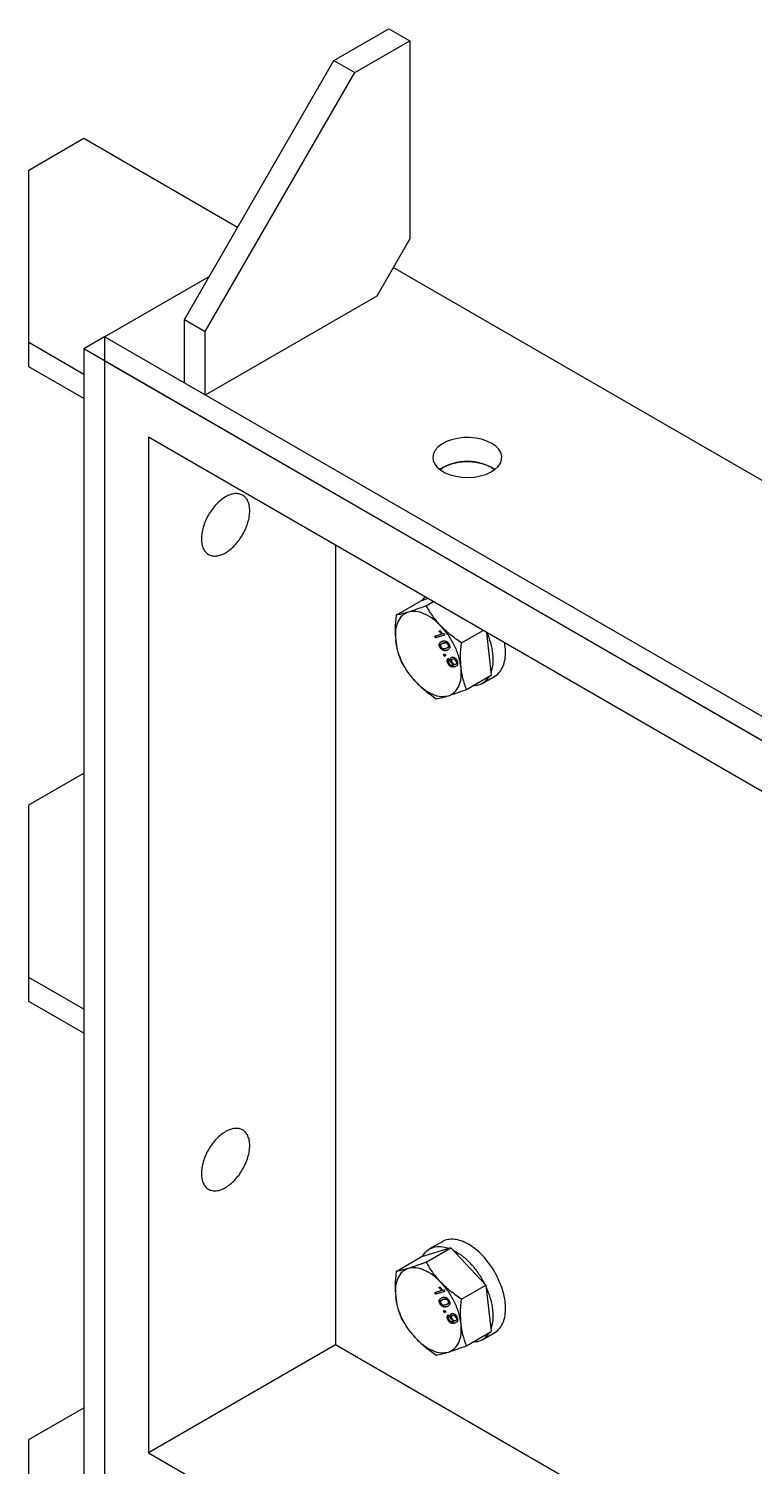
# Model space of a CAD drawing. Header units: millimetres. Extents: x 1293 to 41893, y 1011 to 26911.
# Drawn here: x 5296.4 to 5452, y 23007.8 to 23316 of the extents above; entities that cross this region are included whole.
import ezdxf

# ---------------------------------------------------------------- set-up
doc = ezdxf.new("R2010")
doc.units = ezdxf.units.MM
doc.header["$LTSCALE"] = 50
doc.layers.add('MAQUINAS', color=11, linetype='Continuous')

msp = doc.modelspace()

# ---------------------------------------------------------------- linework, layer by layer
at = {"color": 7, "linetype": 'Continuous', "lineweight": 25}
for p, q in [((5361.805122, 23309.1875311), (5373.590235, 23315.9909321)), ((5373.590235, 23315.9909321), (5378.0803631, 23313.3988363)), ((5366.29525, 23306.5954354), (5378.0803631, 23313.3988363)), ((5378.0803631, 23313.3988363), (5378.0803631, 23270.9387141)), ((5329.7496146, 23253.6657638), (5361.805122, 23309.1875311)), ((5361.805122, 23309.1875311), (5366.29525, 23306.5954354)), ((5334.2397426, 23251.073668), (5366.29525, 23306.5954354)), ((5296.3765315, 23285.7044825), (5308.1616445, 23292.5078835)), ((5308.1616445, 23292.5078835), (5341.1726475, 23273.4510371)), ((5296.3765315, 23243.5089473), (5296.3765315, 23285.7044825)), ((5378.0803631, 23270.9387141), (5371.0092952, 23258.6912654)), ((5487.1964643, 23199.7819215), (5374.5445418, 23264.8144921)), ((5312.6517726, 23249.9271243), (5335.0595649, 23262.8628675)), ((5371.0092952, 23258.6912654), (5334.2397426, 23237.4646545)), ((5329.7496146, 23253.6657638), (5334.2397426, 23251.073668)), ((5329.7496146, 23240.0567503), (5329.7496146, 23253.6657638)), ((5334.2397426, 23237.4646545), (5334.2397426, 23251.073668)), ((5308.1616445, 23241.8905805), (5296.3765315, 23248.6939815)), ((5312.6517726, 23249.9262817), (5308.1616445, 23247.3341859)), ((5640.6526811, 23060.5762303), (5312.6517726, 23249.9271243)), ((5312.6517726, 23249.9271243), (5312.6517726, 22773.9941662)), ((5640.6526811, 23055.3911961), (5308.1616445, 23247.3341859)), ((5308.1616445, 23247.3341859), (5308.1616445, 22776.5862619)), ((5308.1616445, 23236.7055464), (5296.3765315, 23243.5089473)), ((5296.3765315, 23149.6143472), (5308.1616445, 23156.4177481)), ((5296.3765315, 23107.418812), (5296.3765315, 23149.6143472)), ((5308.1616445, 23105.8004452), (5296.3765315, 23112.6038461)), ((5308.1616445, 23100.6154111), (5296.3765315, 23107.418812)), ((5296.3765315, 23013.5242119), (5308.1616445, 23020.3276128)), ((5296.3765315, 22971.3286767), (5296.3765315, 23013.5242119))]:
    msp.add_line(p, q, dxfattribs=at)
at = {"color": 7, "linetype": 'Continuous', "lineweight": 25, "flags": 128}
msp.add_lwpolyline([(5395.6720013, 23227.0983125), (5394.6524495, 23227.5896898), (5393.4972978, 23227.9680764), (5392.2436737, 23228.2213106), (5390.9318697, 23228.3412533), (5389.6040484, 23228.3240494), (5388.3028868, 23228.1702518), (5387.0702056, 23227.8848039), (5385.9456239, 23227.47688), (5384.9652869, 23226.9595912), (5384.1607034, 23226.3495636), (5383.5577333, 23225.6664039), (5383.1757566, 23224.9320695), (5383.0270503, 23224.1701626), (5383.1163941, 23223.4051713), (5383.4409162, 23222.6616832), (5383.9901863, 23221.9635946), (5384.7465504, 23221.3333426), (5385.6856983, 23220.791184), (5386.7774451, 23220.3545443), (5387.9867011, 23220.0374574), (5389.2745999, 23219.8501148), (5390.5997472, 23219.7985377), (5391.9195518, 23219.884384), (5393.191594, 23220.1048945), (5394.3749895, 23220.4529817), (5395.4317028, 23220.9174579), (5396.3277704, 23221.4833944), (5397.0343919, 23222.1326016), (5397.5288558, 23222.8442133), (5397.7952698, 23223.5953579), (5397.8250711, 23224.3618928), (5397.6173017, 23225.1191811), (5397.1786397, 23225.8428829), (5396.5231839, 23226.5097378), (5395.6720013, 23227.0983125)], dxfattribs=at)
at = {"color": 7, "linetype": 'Continuous', "lineweight": 25}
msp.add_arc((5390.4335185, 23212.4457543), 10.7871969, 56.893120372, 123.106879628, dxfattribs=at)
at = {"layer": 'MAQUINAS', "linetype": 'Continuous', "lineweight": 25}
for p, q in [((5666.216965, 23040.646856), (5312.6635577, 23244.7488936)), ((5312.6635577, 22729.239461), (5312.6635577, 23244.7488936)), ((5647.3607675, 23040.6450963), (5322.0916481, 23228.418962)), ((5322.0916481, 23228.418962), (5322.0916481, 23010.6747455)), ((5362.1610324, 23205.2873988), (5362.1610324, 23033.8063087)), ((5375.1659362, 23190.263556), (5380.4269304, 23193.3006633)), ((5382.0492437, 23193.8061789), (5380.4269304, 23193.3006633)), ((5380.7659755, 23193.4063103), (5381.3811553, 23194.1918581)), ((5381.6360316, 23192.2796487), (5383.1647947, 23193.1621849)), ((5383.4640178, 23185.7700195), (5384.9592339, 23186.2359315)), ((5383.4640178, 23185.7700195), (5383.5818689, 23185.8380535)), ((5383.7712293, 23185.4446669), (5383.5818689, 23185.8380535)), ((5385.5721749, 23185.9745332), (5383.6533782, 23185.3766329)), ((5385.5379661, 23185.9951851), (5383.7712293, 23185.4446669)), ((5384.3354857, 23186.8558755), (5384.5622665, 23186.9265408)), ((5384.3354857, 23186.8558755), (5384.4533368, 23186.9239095)), ((5384.9592339, 23186.2359315), (5384.3354857, 23186.8558755)), ((5385.0770851, 23186.3039655), (5384.4533368, 23186.9239095)), ((5384.5622665, 23186.9265408), (5384.6801177, 23186.9945748)), ((5384.9592339, 23186.2359315), (5385.0770851, 23186.3039655)), ((5385.5681252, 23186.2958099), (5385.4502741, 23186.2277759)), ((5385.4502741, 23186.2277759), (5385.5721749, 23185.9745332)), ((5385.5721749, 23185.9745332), (5385.690026, 23186.0425672)), ((5389.1842451, 23184.3273116), (5393.8265737, 23187.0072709)), ((5394.5354927, 23186.5299239), (5395.5233575, 23177.3959891)), ((5383.6533782, 23185.3766329), (5383.4640178, 23185.7700195)), ((5383.6533782, 23185.3766329), (5383.7712293, 23185.4446669)), ((5384.430563, 23184.1449976), (5384.5484142, 23184.2130317)), ((5384.6934315, 23183.4700681), (5384.5755803, 23183.4020341)), ((5384.9148311, 23183.5390566), (5384.7969799, 23183.4710226)), ((5385.0952056, 23184.2474541), (5384.9773545, 23184.17942)), ((5385.0731089, 23184.6880441), (5385.19096, 23184.7560781)), ((5385.1070954, 23184.2258759), (5385.3810892, 23184.362931)), ((5385.3810892, 23184.362931), (5385.263238, 23184.294897)), ((5385.9675888, 23184.3100908), (5386.0854399, 23184.3781248)), ((5386.1178536, 23183.2311193), (5386.2357047, 23183.2991533)), ((5386.4133574, 23184.010948), (5386.2955062, 23183.942914)), ((5386.518977, 23184.0075998), (5386.6368281, 23184.0756338)), ((5385.357622, 23181.8361528), (5385.6036215, 23181.9128067)), ((5385.357622, 23181.8361528), (5385.4754731, 23181.9041868)), ((5385.5469824, 23181.4427661), (5385.357622, 23181.8361528)), ((5385.7929819, 23181.51942), (5385.5469824, 23181.4427661)), ((5385.5469824, 23181.4427661), (5385.6648335, 23181.5108001)), ((5385.6036215, 23181.9128067), (5385.7214727, 23181.9808407)), ((5385.6036215, 23181.9128067), (5385.7929819, 23181.51942)), ((5385.7798757, 23181.5466475), (5385.6648335, 23181.5108001)), ((5385.9108331, 23181.587454), (5385.7929819, 23181.51942)), ((5386.2333716, 23179.9580567), (5386.3512227, 23180.0260907)), ((5386.3173582, 23180.9589899), (5386.4352094, 23181.0270239)), ((5386.3173582, 23180.9589899), (5386.5313186, 23180.5732686)), ((5386.4645351, 23180.0067612), (5386.5823862, 23180.0747952)), ((5386.5313186, 23180.5732686), (5386.6491697, 23180.6413026)), ((5386.9144776, 23180.1886689), (5387.0323288, 23180.256703)), ((5387.1129114, 23181.2521248), (5387.2307625, 23181.3201588)), ((5387.1500683, 23180.7566431), (5387.1453512, 23180.7539199)), ((5387.193573, 23180.1377974), (5387.3114241, 23180.2058315)), ((5387.4070542, 23180.9226999), (5387.2892031, 23180.8546658)), ((5387.9935855, 23179.7482889), (5387.8757343, 23179.6802549)), ((5388.1279568, 23180.4489546), (5388.0101056, 23180.3809206)), ((5388.03, 23179.7771058), (5388.1478512, 23179.8451398)), ((5388.2025094, 23180.5101464), (5388.3203606, 23180.5781805)), ((5387.4572695, 23179.5477399), (5387.5751207, 23179.6157739)), ((5387.4572695, 23179.5477399), (5387.5032756, 23179.5641961)), ((5387.5032756, 23179.5641961), (5387.6211267, 23179.6322301)), ((5387.5751207, 23179.6157739), (5387.6211267, 23179.6322301)), ((5390.2623633, 23174.3588818), (5395.5233575, 23177.3959891)), ((5393.6030199, 23175.5995028), (5396.3088818, 23177.1615637)), ((5386.8970258, 23054.5995561), (5380.4269304, 23052.5834634)), ((5381.6360316, 23051.5624488), (5386.8970258, 23054.5995561)), ((5385.05313, 23055.9420105), (5382.347268, 23054.3799496)), ((5386.8970258, 23054.5995561), (5394.4452393, 23046.647219)), ((5375.1659362, 23049.5463561), (5380.4269304, 23052.5834634)), ((5383.4640178, 23045.0528196), (5384.9592339, 23045.5187315)), ((5383.4640178, 23045.0528196), (5383.5818689, 23045.1208536)), ((5383.6533782, 23044.6594329), (5383.4640178, 23045.0528196)), ((5383.7712293, 23044.727467), (5383.5818689, 23045.1208536)), ((5385.5721749, 23045.2573333), (5383.6533782, 23044.6594329)), ((5383.6533782, 23044.6594329), (5383.7712293, 23044.727467)), ((5385.5379661, 23045.2779852), (5383.7712293, 23044.727467)), ((5384.3354857, 23046.1386756), (5384.5622665, 23046.2093409)), ((5384.3354857, 23046.1386756), (5384.4533368, 23046.2067096)), ((5384.9592339, 23045.5187315), (5384.3354857, 23046.1386756)), ((5385.0770851, 23045.5867655), (5384.4533368, 23046.2067096)), ((5384.5622665, 23046.2093409), (5384.6801177, 23046.2773749)), ((5384.9592339, 23045.5187315), (5385.0770851, 23045.5867655)), ((5385.5681252, 23045.57861), (5385.4502741, 23045.510576)), ((5385.4502741, 23045.510576), (5385.5721749, 23045.2573333)), ((5385.5721749, 23045.2573333), (5385.690026, 23045.3253673)), ((5389.1842451, 23043.6101117), (5394.4452393, 23046.647219)), ((5394.4452393, 23046.647219), (5395.5233575, 23036.6787892)), ((5384.430563, 23043.4277977), (5384.5484142, 23043.4958317)), ((5384.6934315, 23042.7528682), (5384.5755803, 23042.6848342)), ((5384.9148311, 23042.8218567), (5384.7969799, 23042.7538227)), ((5385.0952056, 23043.5302541), (5384.9773545, 23043.4622201)), ((5385.0731089, 23043.9708442), (5385.19096, 23044.0388782)), ((5385.1070954, 23043.508676), (5385.3810892, 23043.6457311)), ((5385.3810892, 23043.6457311), (5385.263238, 23043.5776971)), ((5385.357622, 23041.1189529), (5385.6036215, 23041.1956068)), ((5385.357622, 23041.1189529), (5385.4754731, 23041.1869869)), ((5385.5469824, 23040.7255662), (5385.357622, 23041.1189529)), ((5385.6036215, 23041.1956068), (5385.7214727, 23041.2636408)), ((5385.6036215, 23041.1956068), (5385.7929819, 23040.8022201)), ((5385.9675888, 23043.5928908), (5386.0854399, 23043.6609248)), ((5386.1178536, 23042.5139194), (5386.2357047, 23042.5819534)), ((5386.4133574, 23043.2937481), (5386.2955062, 23043.2257141)), ((5386.518977, 23043.2903999), (5386.6368281, 23043.3584339)), ((5385.7929819, 23040.8022201), (5385.5469824, 23040.7255662)), ((5385.5469824, 23040.7255662), (5385.6648335, 23040.7936002)), ((5385.7798757, 23040.8294476), (5385.6648335, 23040.7936002)), ((5385.9108331, 23040.8702541), (5385.7929819, 23040.8022201)), ((5386.2333716, 23039.2408568), (5386.3512227, 23039.3088908)), ((5386.3173582, 23040.2417899), (5386.4352094, 23040.3098239)), ((5386.3173582, 23040.2417899), (5386.5313186, 23039.8560687)), ((5386.4645351, 23039.2895613), (5386.5823862, 23039.3575953)), ((5386.5313186, 23039.8560687), (5386.6491697, 23039.9241027)), ((5386.9144776, 23039.471469), (5387.0323288, 23039.539503)), ((5387.1129114, 23040.5349248), (5387.2307625, 23040.6029588)), ((5387.1500683, 23040.0394431), (5387.1453512, 23040.03672)), ((5387.193573, 23039.4205975), (5387.3114241, 23039.4886315)), ((5387.4070542, 23040.2054999), (5387.2892031, 23040.1374659)), ((5387.4572695, 23038.83054), (5387.5751207, 23038.898574)), ((5387.4572695, 23038.83054), (5387.5032756, 23038.8469962)), ((5387.5032756, 23038.8469962), (5387.6211267, 23038.9150302)), ((5387.5751207, 23038.898574), (5387.6211267, 23038.9150302)), ((5387.9935855, 23039.031089), (5387.8757343, 23038.963055)), ((5388.1279568, 23039.7317547), (5388.0101056, 23039.6637207)), ((5388.03, 23039.0599059), (5388.1478512, 23039.1279399)), ((5388.2025094, 23039.7929465), (5388.3203606, 23039.8609805)), ((5390.2623633, 23033.6416819), (5395.5233575, 23036.6787892)), ((5393.6030199, 23034.8823029), (5396.3088818, 23036.4443638)), ((5362.1610324, 23033.8063087), (5322.0916481, 23010.6747455)), ((5647.3607675, 22869.1640061), (5362.1610324, 23033.8063087)), ((5322.0916481, 23010.6747455), (5602.577338, 22848.7538033))]:
    msp.add_line(p, q, dxfattribs=at)
for points, knots in [([(5396.1975924, 23221.4907365), (5396.0157466, 23221.6274197), (5395.5413269, 23221.9840143), (5394.5399318, 23222.435958), (5393.2712902, 23222.8330959), (5391.8848001, 23223.074628), (5390.4453054, 23223.1568051), (5389.0058002, 23223.0746312), (5387.6193415, 23222.833083), (5386.3505846, 23222.4360062), (5385.3460509, 23221.9822756), (5384.8690981, 23221.6235723), (5384.6846213, 23221.4848323)], [0, 0, 0, 0, 0.0671767497, 0.1752582215, 0.2833396934, 0.3914211652, 0.499502637, 0.6075841088, 0.7156655806, 0.8237470524, 0.9318285242, 1, 1, 1, 1]), ([(5381.6360316, 23192.2796487), (5380.8820905, 23191.994639), (5379.4669588, 23191.4596816), (5378.3099907, 23191.0830039), (5377.7694216, 23190.9070092)], [0, 0, 0, 0, 0.5327709195, 1, 1, 1, 1]), ([(5384.778576, 23187.938887), (5384.2095207, 23188.5847674), (5382.9915842, 23189.9671308), (5382.1072037, 23191.4758481), (5381.6360316, 23192.2796487)], [0, 0, 0, 0, 0.4672290805, 1, 1, 1, 1]), ([(5375.1659362, 23190.263556), (5375.0716622, 23189.2835613), (5374.8947118, 23187.4441316), (5375.0165205, 23185.7202128), (5375.073433, 23184.9147479)], [0, 0, 0, 0, 0.5327709195, 1, 1, 1, 1]), ([(5377.7694216, 23190.9070092), (5377.2857051, 23190.7638348), (5376.2504174, 23190.4574018), (5375.5428876, 23190.3309342), (5375.1659362, 23190.263556)], [0, 0, 0, 0, 0.4672290805, 1, 1, 1, 1]), ([(5384.5622665, 23186.9265408), (5384.7043099, 23186.7738716), (5384.9879056, 23186.4690609), (5385.2963293, 23186.3081113), (5385.4502741, 23186.2277759)], [0, 0, 0, 0, 0.5008657323, 1, 1, 1, 1]), ([(5389.1842451, 23184.3273116), (5388.3360832, 23184.9134808), (5386.7441009, 23186.0137082), (5385.404484, 23187.325827), (5384.778576, 23187.938887)], [0, 0, 0, 0, 0.5327709195, 1, 1, 1, 1]), ([(5394.6055033, 23186.5576045), (5394.8927409, 23185.8358366), (5395.5050445, 23184.2972463), (5395.9291702, 23181.9795353), (5395.9860834, 23179.7343392), (5395.6399358, 23178.523682), (5395.4668621, 23177.9183535)], [0, 0, 0, 0, 0.2275265859, 0.4850177239, 0.742508862, 1, 1, 1, 1]), ([(5375.073433, 23184.9147479), (5375.1871982, 23184.1421032), (5375.4306872, 23182.4884291), (5375.9613387, 23181.0574892), (5376.2440544, 23180.2951261)], [0, 0, 0, 0, 0.4672290805, 1, 1, 1, 1]), ([(5384.5755803, 23183.4020341), (5384.5197317, 23183.5338624), (5384.4358518, 23183.7318573), (5384.4136373, 23183.9509493), (5384.4163583, 23184.0666498), (5384.4258282, 23184.118882), (5384.430563, 23184.1449976)], [0, 0, 0, 0, 0.4987953461, 0.7491482596, 0.8745764119, 1, 1, 1, 1]), ([(5384.430563, 23184.1449976), (5384.4621039, 23184.2198154), (5384.5252316, 23184.36956), (5384.7411118, 23184.5610857), (5384.9403157, 23184.6372629), (5385.0731089, 23184.6880441)], [0, 0, 0, 0, 0.249753552, 0.499871473, 1, 1, 1, 1]), ([(5384.6934315, 23183.4700681), (5384.6380629, 23183.6015662), (5384.554904, 23183.7990652), (5384.5261437, 23184.0517759), (5384.5409905, 23184.1592786), (5384.5484142, 23184.2130317)], [0, 0, 0, 0, 0.4990363131, 0.7495101716, 1, 1, 1, 1]), ([(5384.5484142, 23184.2130317), (5384.5796109, 23184.2884733), (5384.6420498, 23184.4394667), (5384.7534093, 23184.5289555), (5384.8091296, 23184.5737325)], [0, 0, 0, 0, 0.4996355373, 1, 1, 1, 1]), ([(5386.0199109, 23182.7211107), (5385.9092716, 23182.6919141), (5385.6882599, 23182.6335913), (5385.371916, 23182.6501849), (5385.0988342, 23182.7639226), (5384.8930647, 23182.9206125), (5384.7103297, 23183.1445159), (5384.6205252, 23183.3161405), (5384.5755803, 23183.4020341)], [0, 0, 0, 0, 0.2504758129, 0.5003473544, 0.6257683408, 0.7501761831, 0.8749696966, 1, 1, 1, 1]), ([(5386.1377621, 23182.7891448), (5386.0271226, 23182.7599382), (5385.8061105, 23182.7015955), (5385.4895513, 23182.7183248), (5385.2164318, 23182.8319226), (5385.0107202, 23182.9889371), (5384.8281793, 23183.212539), (5384.7383758, 23183.3841709), (5384.6934315, 23183.4700681)], [0, 0, 0, 0, 0.25047150777, 0.5003387545, 0.62618806137, 0.75018047702, 0.87497184564, 1, 1, 1, 1]), ([(5384.7969799, 23183.4710226), (5384.7708377, 23183.5348983), (5384.7185388, 23183.6626848), (5384.7134238, 23183.8407653), (5384.7472489, 23183.9887731), (5384.9142283, 23184.1779242), (5385.1081383, 23184.2429143), (5385.263238, 23184.294897)], [0, 0, 0, 0, 0.1246963828, 0.2494616582, 0.3744323466, 0.4996371137, 1, 1, 1, 1]), ([(5385.8313193, 23183.114737), (5385.6731789, 23183.0689328), (5385.4754717, 23183.0116683), (5385.1936609, 23183.0622189), (5385.0447205, 23183.1520422), (5384.8998497, 23183.2874368), (5384.83126, 23183.409845), (5384.7969799, 23183.4710226)], [0, 0, 0, 0, 0.5004095025, 0.6256126137, 0.7505796735, 0.875343692, 1, 1, 1, 1]), ([(5385.0731089, 23184.6880441), (5385.1838877, 23184.7171593), (5385.4051721, 23184.7753177), (5385.7243301, 23184.7596624), (5385.9983476, 23184.643863), (5386.2035313, 23184.485158), (5386.3838866, 23184.2652386), (5386.4739171, 23184.0935362), (5386.518977, 23184.0075998)], [0, 0, 0, 0, 0.2504817087, 0.5003455958, 0.6317049057, 0.7502211388, 0.8749866995, 1, 1, 1, 1]), ([(5385.263238, 23184.294897), (5385.3712409, 23184.3233558), (5385.5332359, 23184.3660415), (5385.7705982, 23184.3767083), (5385.9019829, 23184.3322771), (5385.9675888, 23184.3100908)], [0, 0, 0, 0, 0.5003723119, 0.7505151407, 1, 1, 1, 1]), ([(5385.3810892, 23184.362931), (5385.4890921, 23184.3913898), (5385.6510871, 23184.4340755), (5385.8884493, 23184.4447423), (5386.0198341, 23184.4003111), (5386.0854399, 23184.3781248)], [0, 0, 0, 0, 0.5003723119, 0.7505151407, 1, 1, 1, 1]), ([(5386.2955062, 23183.942914), (5386.3220294, 23183.8789699), (5386.3750746, 23183.7510847), (5386.3830452, 23183.5707001), (5386.3465682, 23183.4244738), (5386.1823061, 23183.2312929), (5385.9873011, 23183.1665355), (5385.8313193, 23183.114737)], [0, 0, 0, 0, 0.1247447425, 0.2494837578, 0.3744708184, 0.4996480989, 1, 1, 1, 1]), ([(5385.9675888, 23184.3100908), (5385.9990528, 23184.2906125), (5386.0619605, 23184.2516684), (5386.1524803, 23184.1656082), (5386.2338291, 23184.0611594), (5386.2749447, 23183.9823339), (5386.2955062, 23183.942914)], [0, 0, 0, 0, 0.2501584562, 0.5001555724, 0.7500324303, 1, 1, 1, 1]), ([(5386.518977, 23184.0075998), (5386.5573077, 23183.9196083), (5386.6339376, 23183.7436975), (5386.686129, 23183.4795098), (5386.6693611, 23183.248556), (5386.4943306, 23182.9154212), (5386.2306339, 23182.8074176), (5386.0199109, 23182.7211107)], [0, 0, 0, 0, 0.12537334802, 0.25064373861, 0.37569751501, 0.50111317472, 1, 1, 1, 1]), ([(5386.0854399, 23184.3781248), (5386.1168863, 23184.3586406), (5386.1797588, 23184.3196847), (5386.2705426, 23184.233713), (5386.3375184, 23184.1463652), (5386.383653, 23184.0703461), (5386.4034557, 23184.0307478), (5386.4133574, 23184.010948)], [0, 0, 0, 0, 0.2500549443, 0.4999486155, 0.749722078, 0.8748570557, 1, 1, 1, 1]), ([(5386.4133574, 23184.010948), (5386.4398654, 23183.947029), (5386.4928803, 23183.819194), (5386.5010782, 23183.6384328), (5386.4637352, 23183.4936411), (5386.3729748, 23183.3763386), (5386.2791607, 23183.3415864), (5386.2236314, 23183.3210164)], [0, 0, 0, 0, 0.1831229089, 0.3662374103, 0.5497160376, 0.733473904, 1, 1, 1, 1]), ([(5389.0917419, 23178.9785036), (5389.0348293, 23179.7839685), (5388.9130207, 23181.5078872), (5389.0899711, 23183.347317), (5389.1842451, 23184.3273116)], [0, 0, 0, 0, 0.4672290805, 1, 1, 1, 1]), ([(5396.2948227, 23177.1881211), (5396.3618808, 23177.2158601), (5396.81864, 23177.404802), (5397.4621234, 23178.1096203), (5398.1679159, 23179.285702), (5398.5691142, 23180.7827576), (5398.7014627, 23182.4727326), (5398.540464, 23183.7192667), (5398.4613689, 23184.3316606)], [0, 0, 0, 0, 0.0334921872, 0.2281286712, 0.4227651551, 0.6174016391, 0.812038123, 1, 1, 1, 1]), ([(5376.2440544, 23180.2951261), (5376.7152266, 23179.4913254), (5377.599607, 23177.9826082), (5378.8175435, 23176.6002448), (5379.3865988, 23175.9543644)], [0, 0, 0, 0, 0.5327709195, 1, 1, 1, 1]), ([(5386.2333716, 23179.9580567), (5386.1867147, 23180.0669365), (5386.1165559, 23180.2306611), (5386.0807171, 23180.4436539), (5386.080473, 23180.6386158), (5386.1478636, 23180.8388157), (5386.2608006, 23180.9188897), (5386.3173582, 23180.9589899)], [0, 0, 0, 0, 0.2498594906, 0.3757183909, 0.500481002, 0.7498462328, 1, 1, 1, 1]), ([(5386.3512227, 23180.0260907), (5386.3045682, 23180.1349696), (5386.2343683, 23180.2987967), (5386.1985498, 23180.5117931), (5386.1983553, 23180.7067214), (5386.265713, 23180.9068511), (5386.3786511, 23180.9869242), (5386.4352094, 23181.0270239)], [0, 0, 0, 0, 0.2498591948, 0.3759561592, 0.5004815934, 0.749846529, 1, 1, 1, 1]), ([(5387.7760452, 23179.1967999), (5387.6584115, 23179.1656306), (5387.4235438, 23179.103398), (5387.0812162, 23179.1317491), (5386.7882925, 23179.2736745), (5386.5725617, 23179.4509929), (5386.3782317, 23179.6843713), (5386.2816718, 23179.8668027), (5386.2333716, 23179.9580567)], [0, 0, 0, 0, 0.2504849429, 0.5001185141, 0.6278991852, 0.7500923696, 0.8749936752, 1, 1, 1, 1]), ([(5387.8938964, 23179.2648339), (5387.7762624, 23179.2336649), (5387.5413943, 23179.1714329), (5387.1989925, 23179.1997866), (5386.9060558, 23179.3417645), (5386.6903402, 23179.519115), (5386.4960827, 23179.7524054), (5386.3995229, 23179.9348367), (5386.3512227, 23180.0260907)], [0, 0, 0, 0, 0.2504849259, 0.5001184801, 0.6280398823, 0.7500923866, 0.8749936837, 1, 1, 1, 1]), ([(5386.5313186, 23180.5732686), (5386.4965971, 23180.5456573), (5386.4338898, 23180.4957912), (5386.3870705, 23180.3900244), (5386.3812118, 23180.2863728), (5386.3947364, 23180.1951189), (5386.4219812, 23180.1001765), (5386.4503511, 23180.0378983), (5386.4645351, 23180.0067612)], [0, 0, 0, 0, 0.27647679928, 0.49931795982, 0.62371842825, 0.74949618787, 0.87475616277, 1, 1, 1, 1]), ([(5386.4645351, 23180.0067612), (5386.4957964, 23179.948502), (5386.5582928, 23179.8320322), (5386.6861447, 23179.6858912), (5386.8264317, 23179.5798438), (5387.1016174, 23179.4920882), (5387.2992633, 23179.5230155), (5387.4572695, 23179.5477399)], [0, 0, 0, 0, 0.1252073258, 0.2503100191, 0.3753386279, 0.5006201474, 1, 1, 1, 1]), ([(5386.9144776, 23180.1886689), (5386.8870009, 23180.2507968), (5386.8320659, 23180.3750107), (5386.7860422, 23180.5619354), (5386.7710078, 23180.7383995), (5386.7879478, 23180.8960394), (5386.8333794, 23181.0308156), (5386.9294414, 23181.1718866), (5387.0396709, 23181.220094), (5387.1129114, 23181.2521248)], [0, 0, 0, 0, 0.1250740585, 0.2500636243, 0.3732612247, 0.5001992382, 0.6242961009, 0.7503685137, 1, 1, 1, 1]), ([(5387.0323288, 23180.256703), (5387.018068, 23180.2875832), (5386.9895455, 23180.3493461), (5386.9431539, 23180.4745549), (5386.9035343, 23180.6300267), (5386.8890175, 23180.8064458), (5386.9055342, 23180.9646587), (5386.9522929, 23181.0973706), (5387.0113332, 23181.1968208), (5387.0696843, 23181.2258973), (5387.0922248, 23181.2371292)], [0, 0, 0, 0, 0.0754695938, 0.1509450716, 0.3015784561, 0.4503125771, 0.603033998, 0.7528546861, 0.9045299868, 1, 1, 1, 1]), ([(5387.5032756, 23179.5641961), (5387.4477682, 23179.5937404), (5387.3364046, 23179.6530146), (5387.1749787, 23179.8018562), (5387.0257597, 23179.9797249), (5386.9515163, 23180.1191249), (5386.9144776, 23180.1886689)], [0, 0, 0, 0, 0.2489431767, 0.4994502947, 0.7502849385, 1, 1, 1, 1]), ([(5387.6211267, 23179.6322301), (5387.5654841, 23179.6618552), (5387.4535526, 23179.7214497), (5387.2919554, 23179.8708639), (5387.1430151, 23180.048747), (5387.0691865, 23180.1874552), (5387.0323288, 23180.256703)], [0, 0, 0, 0, 0.2495404591, 0.5019797072, 0.7513717736, 1, 1, 1, 1]), ([(5387.193573, 23180.1377974), (5387.1585401, 23180.2198162), (5387.106051, 23180.342703), (5387.0829138, 23180.5016764), (5387.0872219, 23180.6092589), (5387.1120924, 23180.7017283), (5387.1699378, 23180.8002263), (5387.241602, 23180.832938), (5387.2892031, 23180.8546658)], [0, 0, 0, 0, 0.2495205461, 0.3738507837, 0.4998887841, 0.6240955932, 0.7503154422, 1, 1, 1, 1]), ([(5387.1129114, 23181.2521248), (5387.1986111, 23181.2685756), (5387.3277266, 23181.2933604), (5387.5285177, 23181.2324273), (5387.6833141, 23181.1481085), (5387.8342525, 23181.0290421), (5388.0261604, 23180.8292482), (5388.1318561, 23180.6379929), (5388.2025094, 23180.5101464)], [0, 0, 0, 0, 0.2498688585, 0.3764535286, 0.5003476657, 0.6272386366, 0.7508240847, 1, 1, 1, 1]), ([(5387.8757343, 23179.6802549), (5387.8221705, 23179.6694175), (5387.7411267, 23179.6530203), (5387.6160816, 23179.685683), (5387.5187005, 23179.7365349), (5387.4240674, 23179.8105647), (5387.3037999, 23179.9370755), (5387.2377514, 23180.0573491), (5387.193573, 23180.1377974)], [0, 0, 0, 0, 0.2499764907, 0.3782221672, 0.5003423322, 0.6274524307, 0.7508110927, 1, 1, 1, 1]), ([(5387.2892031, 23180.8546658), (5387.3455948, 23180.8656787), (5387.4582298, 23180.8876755), (5387.631691, 23180.8181134), (5387.7652708, 23180.7196692), (5387.8932233, 23180.5902059), (5387.9630827, 23180.465118), (5388.0101056, 23180.3809206)], [0, 0, 0, 0, 0.25025039885, 0.49984175183, 0.62957629765, 0.75066535386, 1, 1, 1, 1]), ([(5387.4070542, 23180.9226999), (5387.4634458, 23180.9337132), (5387.5760805, 23180.9557108), (5387.7494641, 23180.8861749), (5387.8830442, 23180.787775), (5388.0110184, 23180.6583344), (5388.0809332, 23180.5331509), (5388.1279568, 23180.4489546)], [0, 0, 0, 0, 0.250250228, 0.4998414106, 0.6292883972, 0.7506655241, 1, 1, 1, 1]), ([(5388.2025094, 23180.5101464), (5388.2395744, 23180.4242953), (5388.3136933, 23180.2526189), (5388.3628056, 23179.9965481), (5388.3636907, 23179.7632569), (5388.2903805, 23179.5063539), (5388.087272, 23179.306522), (5387.8799655, 23179.2334367), (5387.7760452, 23179.1967999)], [0, 0, 0, 0, 0.1250635897, 0.2500895576, 0.3751100052, 0.5001693996, 0.7494409524, 1, 1, 1, 1]), ([(5388.0101056, 23180.3809206), (5388.0447382, 23180.297121), (5388.0964942, 23180.1718884), (5388.110413, 23180.0137935), (5388.0981119, 23179.9098099), (5388.0656649, 23179.8220061), (5387.9987999, 23179.7318134), (5387.9248602, 23179.7008362), (5387.8757343, 23179.6802549)], [0, 0, 0, 0, 0.2490168506, 0.3721383925, 0.4993654558, 0.6235619335, 0.7498926933, 1, 1, 1, 1]), ([(5388.1279568, 23180.4489546), (5388.1625914, 23180.3651541), (5388.2143095, 23180.2400191), (5388.2282579, 23180.0819231), (5388.2160011, 23179.9780028), (5388.1835542, 23179.8901117), (5388.1167168, 23179.7998748), (5388.0427113, 23179.7688702), (5387.9935855, 23179.7482889)], [0, 0, 0, 0, 0.249017166, 0.3718446563, 0.4993648037, 0.6232259432, 0.7498923764, 1, 1, 1, 1]), ([(5390.2623633, 23174.3588818), (5389.9796476, 23175.1212449), (5389.4489961, 23176.5521848), (5389.205507, 23178.2058589), (5389.0917419, 23178.9785036)], [0, 0, 0, 0, 0.5327709195, 1, 1, 1, 1]), ([(5395.1843124, 23177.290342), (5394.875094, 23176.8312882), (5394.2566572, 23175.9131805), (5392.9962894, 23175.1902366), (5392.015003, 23175.145217), (5391.5907686, 23175.1257539)], [0, 0, 0, 0, 0.36211278763, 0.72422557526, 1, 1, 1, 1]), ([(5379.3865988, 23175.9543644), (5380.0125068, 23175.3413043), (5381.3521238, 23174.0291855), (5382.944106, 23172.9289581), (5383.7922679, 23172.342789)], [0, 0, 0, 0, 0.4672290805, 1, 1, 1, 1]), ([(5386.3957533, 23172.9862422), (5386.9363224, 23173.162237), (5388.0932905, 23173.5389146), (5389.5084222, 23174.073872), (5390.2623633, 23174.3588818)], [0, 0, 0, 0, 0.4672290805, 1, 1, 1, 1]), ([(5383.7922679, 23172.342789), (5384.1692192, 23172.4101672), (5384.8767491, 23172.5366348), (5385.9120368, 23172.8430678), (5386.3957533, 23172.9862422)], [0, 0, 0, 0, 0.5327709195, 1, 1, 1, 1]), ([(5396.2948227, 23036.4709212), (5396.3618796, 23036.4986606), (5396.8186306, 23036.6876052), (5397.4624104, 23037.3923236), (5398.1668905, 23038.5688478), (5398.5729288, 23040.0642717), (5398.6887601, 23041.7798722), (5398.503777, 23043.662953), (5398.026579, 23045.6400149), (5397.2745635, 23047.6379384), (5396.2759733, 23049.5817858), (5395.068135, 23051.3988978), (5393.6961859, 23053.02137), (5392.2115995, 23054.3882611), (5390.6692829, 23055.4494393), (5389.1292201, 23056.161519), (5387.6404186, 23056.5116703), (5386.2906197, 23056.4352886), (5385.4172758, 23056.2252544), (5385.0736669, 23055.9465863), (5385.058256, 23055.9340881)], [0, 0, 0, 0, 0.0106094859, 0.0722654485, 0.1339214111, 0.1955773737, 0.2572333363, 0.3188892989, 0.3805452615, 0.4422012241, 0.5038571867, 0.5655131493, 0.6271691118, 0.6888250744, 0.750481037, 0.8121369996, 0.8737929622, 0.9354489248, 0.9971048874, 1, 1, 1, 1]), ([(5381.6360316, 23051.5624488), (5380.8820905, 23051.2774391), (5379.4669588, 23050.7424817), (5378.3099907, 23050.365804), (5377.7694216, 23050.1898093)], [0, 0, 0, 0, 0.5327709195, 1, 1, 1, 1]), ([(5384.778576, 23047.2216871), (5384.2095207, 23047.8675675), (5382.9915842, 23049.2499309), (5382.1072037, 23050.7586482), (5381.6360316, 23051.5624488)], [0, 0, 0, 0, 0.4672290805, 1, 1, 1, 1]), ([(5375.1659362, 23049.5463561), (5375.0716622, 23048.5663614), (5374.8947118, 23046.7269316), (5375.0165205, 23045.0030129), (5375.073433, 23044.197548)], [0, 0, 0, 0, 0.5327709195, 1, 1, 1, 1]), ([(5377.7694216, 23050.1898093), (5377.2857051, 23050.0466349), (5376.2504174, 23049.7402019), (5375.5428876, 23049.6137343), (5375.1659362, 23049.5463561)], [0, 0, 0, 0, 0.4672290805, 1, 1, 1, 1]), ([(5389.1842451, 23043.6101117), (5388.3360832, 23044.1962809), (5386.7441009, 23045.2965083), (5385.404484, 23046.6086271), (5384.778576, 23047.2216871)], [0, 0, 0, 0, 0.5327709195, 1, 1, 1, 1]), ([(5375.073433, 23044.197548), (5375.1871982, 23043.4249033), (5375.4306872, 23041.7712292), (5375.9613387, 23040.3402893), (5376.2440544, 23039.5779262)], [0, 0, 0, 0, 0.4672290805, 1, 1, 1, 1]), ([(5384.5622665, 23046.2093409), (5384.7043099, 23046.0566716), (5384.9879056, 23045.7518609), (5385.2963293, 23045.5909114), (5385.4502741, 23045.510576)], [0, 0, 0, 0, 0.5008657323, 1, 1, 1, 1]), ([(5384.5755803, 23042.6848342), (5384.5197317, 23042.8166625), (5384.4358518, 23043.0146574), (5384.4136373, 23043.2337494), (5384.4163583, 23043.3494499), (5384.4258282, 23043.4016821), (5384.430563, 23043.4277977)], [0, 0, 0, 0, 0.4987953461, 0.7491482596, 0.8745764119, 1, 1, 1, 1]), ([(5384.430563, 23043.4277977), (5384.4621039, 23043.5026155), (5384.5252316, 23043.6523601), (5384.7411118, 23043.8438858), (5384.9403157, 23043.920063), (5385.0731089, 23043.9708442)], [0, 0, 0, 0, 0.249753552, 0.499871473, 1, 1, 1, 1]), ([(5384.6934315, 23042.7528682), (5384.6380629, 23042.8843663), (5384.554904, 23043.0818653), (5384.5261437, 23043.334576), (5384.5409905, 23043.4420787), (5384.5484142, 23043.4958317)], [0, 0, 0, 0, 0.4990363131, 0.7495101716, 1, 1, 1, 1]), ([(5384.5484142, 23043.4958317), (5384.5796109, 23043.5712734), (5384.6420498, 23043.7222668), (5384.7534093, 23043.8117556), (5384.8091296, 23043.8565326)], [0, 0, 0, 0, 0.4996355373, 1, 1, 1, 1]), ([(5386.0199109, 23042.0039108), (5385.9092716, 23041.9747142), (5385.6882599, 23041.9163914), (5385.371916, 23041.9329849), (5385.0988342, 23042.0467227), (5384.8930647, 23042.2034126), (5384.7103297, 23042.427316), (5384.6205252, 23042.5989406), (5384.5755803, 23042.6848342)], [0, 0, 0, 0, 0.2504758129, 0.5003473544, 0.6257683408, 0.7501761831, 0.8749696966, 1, 1, 1, 1]), ([(5386.1377621, 23042.0719448), (5386.0271226, 23042.0427383), (5385.8061105, 23041.9843955), (5385.4895513, 23042.0011249), (5385.2164318, 23042.1147227), (5385.0107202, 23042.2717371), (5384.8281793, 23042.4953391), (5384.7383758, 23042.6669709), (5384.6934315, 23042.7528682)], [0, 0, 0, 0, 0.2504715078, 0.5003387545, 0.6261880614, 0.750180477, 0.8749718456, 1, 1, 1, 1]), ([(5384.7969799, 23042.7538227), (5384.7708377, 23042.8176983), (5384.7185388, 23042.9454849), (5384.7134238, 23043.1235654), (5384.7472489, 23043.2715732), (5384.9142283, 23043.4607243), (5385.1081383, 23043.5257144), (5385.263238, 23043.5776971)], [0, 0, 0, 0, 0.1246963828, 0.2494616582, 0.3744323466, 0.4996371137, 1, 1, 1, 1]), ([(5385.8313193, 23042.397537), (5385.6731789, 23042.3517328), (5385.4754717, 23042.2944684), (5385.1936609, 23042.345019), (5385.0447205, 23042.4348423), (5384.8998497, 23042.5702369), (5384.83126, 23042.692645), (5384.7969799, 23042.7538227)], [0, 0, 0, 0, 0.5004095025, 0.6256126137, 0.7505796735, 0.875343692, 1, 1, 1, 1]), ([(5385.0731089, 23043.9708442), (5385.1838877, 23043.9999593), (5385.4051721, 23044.0581178), (5385.7243301, 23044.0424625), (5385.9983476, 23043.9266631), (5386.2035313, 23043.7679581), (5386.3838866, 23043.5480387), (5386.4739171, 23043.3763363), (5386.518977, 23043.2903999)], [0, 0, 0, 0, 0.2504817087, 0.5003455958, 0.6317049057, 0.7502211388, 0.8749866995, 1, 1, 1, 1]), ([(5385.263238, 23043.5776971), (5385.3712409, 23043.6061558), (5385.5332359, 23043.6488416), (5385.7705982, 23043.6595084), (5385.9019829, 23043.6150772), (5385.9675888, 23043.5928908)], [0, 0, 0, 0, 0.5003723119, 0.7505151407, 1, 1, 1, 1]), ([(5385.3810892, 23043.6457311), (5385.4890921, 23043.6741899), (5385.6510871, 23043.7168756), (5385.8884493, 23043.7275424), (5386.0198341, 23043.6831112), (5386.0854399, 23043.6609248)], [0, 0, 0, 0, 0.5003723119, 0.7505151407, 1, 1, 1, 1]), ([(5386.2955062, 23043.2257141), (5386.3220294, 23043.16177), (5386.3750746, 23043.0338848), (5386.3830452, 23042.8535002), (5386.3465682, 23042.7072739), (5386.1823061, 23042.514093), (5385.9873011, 23042.4493356), (5385.8313193, 23042.397537)], [0, 0, 0, 0, 0.1247447425, 0.2494837578, 0.3744708184, 0.4996480989, 1, 1, 1, 1]), ([(5385.9675888, 23043.5928908), (5385.9990528, 23043.5734125), (5386.0619605, 23043.5344685), (5386.1524803, 23043.4484083), (5386.2338291, 23043.3439594), (5386.2749447, 23043.265134), (5386.2955062, 23043.2257141)], [0, 0, 0, 0, 0.2501584562, 0.5001555724, 0.7500324303, 1, 1, 1, 1]), ([(5386.518977, 23043.2903999), (5386.5573077, 23043.2024084), (5386.6339376, 23043.0264976), (5386.686129, 23042.7623099), (5386.6693611, 23042.5313561), (5386.4943306, 23042.1982213), (5386.2306339, 23042.0902177), (5386.0199109, 23042.0039108)], [0, 0, 0, 0, 0.125373348, 0.2506437386, 0.375697515, 0.5011131747, 1, 1, 1, 1]), ([(5386.0854399, 23043.6609248), (5386.1168863, 23043.6414406), (5386.1797588, 23043.6024848), (5386.2705426, 23043.5165131), (5386.3375184, 23043.4291653), (5386.383653, 23043.3531462), (5386.4034557, 23043.3135479), (5386.4133574, 23043.2937481)], [0, 0, 0, 0, 0.2500549443, 0.4999486155, 0.749722078, 0.8748570557, 1, 1, 1, 1]), ([(5386.4133574, 23043.2937481), (5386.4398654, 23043.2298291), (5386.4928803, 23043.1019941), (5386.5010782, 23042.9212329), (5386.4637352, 23042.7764412), (5386.3729748, 23042.6591387), (5386.2791607, 23042.6243865), (5386.2236314, 23042.6038165)], [0, 0, 0, 0, 0.1831229089, 0.3662374103, 0.5497160376, 0.733473904, 1, 1, 1, 1]), ([(5389.0917419, 23038.2613036), (5389.0348293, 23039.0667686), (5388.9130207, 23040.7906873), (5389.0899711, 23042.6301171), (5389.1842451, 23043.6101117)], [0, 0, 0, 0, 0.4672290805, 1, 1, 1, 1]), ([(5376.2440544, 23039.5779262), (5376.7152266, 23038.7741255), (5377.599607, 23037.2654083), (5378.8175435, 23035.8830448), (5379.3865988, 23035.2371645)], [0, 0, 0, 0, 0.5327709195, 1, 1, 1, 1]), ([(5386.2333716, 23039.2408568), (5386.1867147, 23039.3497366), (5386.1165559, 23039.5134612), (5386.0807171, 23039.726454), (5386.080473, 23039.9214159), (5386.1478636, 23040.1216158), (5386.2608006, 23040.2016898), (5386.3173582, 23040.2417899)], [0, 0, 0, 0, 0.2498594906, 0.3757183909, 0.500481002, 0.7498462328, 1, 1, 1, 1]), ([(5386.3512227, 23039.3088908), (5386.3045682, 23039.4177697), (5386.2343683, 23039.5815968), (5386.1985498, 23039.7945932), (5386.1983553, 23039.9895215), (5386.265713, 23040.1896512), (5386.3786511, 23040.2697242), (5386.4352094, 23040.3098239)], [0, 0, 0, 0, 0.2498591948, 0.3759561592, 0.5004815934, 0.749846529, 1, 1, 1, 1]), ([(5387.7760452, 23038.4796), (5387.6584115, 23038.4484307), (5387.4235438, 23038.3861981), (5387.0812162, 23038.4145492), (5386.7882925, 23038.5564746), (5386.5725617, 23038.733793), (5386.3782317, 23038.9671714), (5386.2816718, 23039.1496028), (5386.2333716, 23039.2408568)], [0, 0, 0, 0, 0.2504849429, 0.5001185141, 0.6278991852, 0.7500923696, 0.8749936752, 1, 1, 1, 1]), ([(5387.8938964, 23038.547634), (5387.7762624, 23038.516465), (5387.5413943, 23038.454233), (5387.1989925, 23038.4825866), (5386.9060558, 23038.6245646), (5386.6903402, 23038.8019151), (5386.4960827, 23039.0352055), (5386.3995229, 23039.2176368), (5386.3512227, 23039.3088908)], [0, 0, 0, 0, 0.2504849259, 0.5001184801, 0.6280398823, 0.7500923866, 0.8749936837, 1, 1, 1, 1]), ([(5386.5313186, 23039.8560687), (5386.4965971, 23039.8284573), (5386.4338898, 23039.7785912), (5386.3870705, 23039.6728245), (5386.3812118, 23039.5691729), (5386.3947364, 23039.477919), (5386.4219812, 23039.3829766), (5386.4503511, 23039.3206984), (5386.4645351, 23039.2895613)], [0, 0, 0, 0, 0.2764767993, 0.4993179598, 0.6237184282, 0.7494961879, 0.8747561628, 1, 1, 1, 1]), ([(5386.4645351, 23039.2895613), (5386.4957964, 23039.2313021), (5386.5582928, 23039.1148323), (5386.6861447, 23038.9686913), (5386.8264317, 23038.8626439), (5387.1016174, 23038.7748883), (5387.2992633, 23038.8058155), (5387.4572695, 23038.83054)], [0, 0, 0, 0, 0.1252073258, 0.2503100191, 0.3753386279, 0.5006201474, 1, 1, 1, 1]), ([(5386.9144776, 23039.471469), (5386.8870009, 23039.5335969), (5386.8320659, 23039.6578108), (5386.7860422, 23039.8447355), (5386.7710078, 23040.0211996), (5386.7879478, 23040.1788395), (5386.8333794, 23040.3136157), (5386.9294414, 23040.4546866), (5387.0396709, 23040.5028941), (5387.1129114, 23040.5349248)], [0, 0, 0, 0, 0.1250740585, 0.2500636243, 0.3732612247, 0.5001992382, 0.6242961009, 0.7503685137, 1, 1, 1, 1]), ([(5387.0323288, 23039.539503), (5387.018068, 23039.5703833), (5386.9895455, 23039.6321462), (5386.9431539, 23039.757355), (5386.9035343, 23039.9128268), (5386.8890175, 23040.0892458), (5386.9055342, 23040.2474588), (5386.9522929, 23040.3801707), (5387.0113332, 23040.4796208), (5387.0696843, 23040.5086973), (5387.0922248, 23040.5199293)], [0, 0, 0, 0, 0.0754695938, 0.1509450716, 0.3015784561, 0.4503125771, 0.603033998, 0.7528546861, 0.9045299868, 1, 1, 1, 1]), ([(5387.5032756, 23038.8469962), (5387.4477682, 23038.8765405), (5387.3364046, 23038.9358147), (5387.1749787, 23039.0846562), (5387.0257597, 23039.2625249), (5386.9515163, 23039.4019249), (5386.9144776, 23039.471469)], [0, 0, 0, 0, 0.2489431768, 0.4994502947, 0.7502849385, 1, 1, 1, 1]), ([(5387.6211267, 23038.9150302), (5387.5654841, 23038.9446553), (5387.4535526, 23039.0042498), (5387.2919554, 23039.153664), (5387.1430151, 23039.3315471), (5387.0691865, 23039.4702553), (5387.0323288, 23039.539503)], [0, 0, 0, 0, 0.2495404591, 0.5019797072, 0.7513717736, 1, 1, 1, 1]), ([(5387.193573, 23039.4205975), (5387.1585401, 23039.5026163), (5387.106051, 23039.6255031), (5387.0829138, 23039.7844765), (5387.0872219, 23039.892059), (5387.1120924, 23039.9845284), (5387.1699378, 23040.0830263), (5387.241602, 23040.115738), (5387.2892031, 23040.1374659)], [0, 0, 0, 0, 0.2495205461, 0.3738507837, 0.4998887841, 0.6240955932, 0.7503154422, 1, 1, 1, 1]), ([(5387.1129114, 23040.5349248), (5387.1986111, 23040.5513756), (5387.3277266, 23040.5761605), (5387.5285177, 23040.5152274), (5387.6833141, 23040.4309085), (5387.8342525, 23040.3118421), (5388.0261604, 23040.1120483), (5388.1318561, 23039.920793), (5388.2025094, 23039.7929465)], [0, 0, 0, 0, 0.2498688585, 0.3764535286, 0.5003476657, 0.6272386365, 0.7508240847, 1, 1, 1, 1]), ([(5387.8757343, 23038.963055), (5387.8221705, 23038.9522176), (5387.7411267, 23038.9358204), (5387.6160816, 23038.9684831), (5387.5187005, 23039.019335), (5387.4240674, 23039.0933647), (5387.3037999, 23039.2198756), (5387.2377514, 23039.3401492), (5387.193573, 23039.4205975)], [0, 0, 0, 0, 0.2499764907, 0.3782221671, 0.5003423322, 0.6274524307, 0.7508110927, 1, 1, 1, 1]), ([(5387.2892031, 23040.1374659), (5387.3455948, 23040.1484788), (5387.4582298, 23040.1704756), (5387.631691, 23040.1009135), (5387.7652708, 23040.0024693), (5387.8932233, 23039.8730059), (5387.9630827, 23039.7479181), (5388.0101056, 23039.6637207)], [0, 0, 0, 0, 0.2502503989, 0.4998417518, 0.6295762976, 0.7506653539, 1, 1, 1, 1]), ([(5387.4070542, 23040.2054999), (5387.4634458, 23040.2165133), (5387.5760805, 23040.2385109), (5387.7494641, 23040.168975), (5387.8830442, 23040.0705751), (5388.0110184, 23039.9411345), (5388.0809332, 23039.815951), (5388.1279568, 23039.7317547)], [0, 0, 0, 0, 0.250250228, 0.4998414106, 0.6292883972, 0.7506655241, 1, 1, 1, 1]), ([(5388.2025094, 23039.7929465), (5388.2395744, 23039.7070954), (5388.3136933, 23039.535419), (5388.3628056, 23039.2793482), (5388.3636907, 23039.046057), (5388.2903805, 23038.789154), (5388.087272, 23038.589322), (5387.8799655, 23038.5162367), (5387.7760452, 23038.4796)], [0, 0, 0, 0, 0.1250635897, 0.25008955759, 0.37511000523, 0.50016939956, 0.74944095238, 1, 1, 1, 1]), ([(5388.0101056, 23039.6637207), (5388.0447382, 23039.5799211), (5388.0964942, 23039.4546884), (5388.110413, 23039.2965936), (5388.0981119, 23039.19261), (5388.0656649, 23039.1048062), (5387.9987999, 23039.0146135), (5387.9248602, 23038.9836363), (5387.8757343, 23038.963055)], [0, 0, 0, 0, 0.24901685056, 0.37213839246, 0.49936545582, 0.62356193348, 0.74989269326, 1, 1, 1, 1]), ([(5388.1279568, 23039.7317547), (5388.1625914, 23039.6479542), (5388.2143095, 23039.5228192), (5388.2282579, 23039.3647232), (5388.2160011, 23039.2608029), (5388.1835542, 23039.1729118), (5388.1167168, 23039.0826749), (5388.0427113, 23039.0516702), (5387.9935855, 23039.031089)], [0, 0, 0, 0, 0.249017166, 0.3718446563, 0.4993648037, 0.6232259432, 0.7498923764, 1, 1, 1, 1]), ([(5390.2623633, 23033.6416819), (5389.9796476, 23034.404045), (5389.4489961, 23035.8349849), (5389.205507, 23037.488659), (5389.0917419, 23038.2613036)], [0, 0, 0, 0, 0.5327709195, 1, 1, 1, 1]), ([(5379.3865988, 23035.2371645), (5380.0125068, 23034.6241044), (5381.3521238, 23033.3119856), (5382.944106, 23032.2117582), (5383.7922679, 23031.6255891)], [0, 0, 0, 0, 0.46722908045, 1, 1, 1, 1]), ([(5395.1843124, 23036.5731421), (5394.875094, 23036.1140883), (5394.2566572, 23035.1959806), (5392.9962894, 23034.4730367), (5392.015003, 23034.4280171), (5391.5907686, 23034.4085539)], [0, 0, 0, 0, 0.3621127876, 0.7242255753, 1, 1, 1, 1]), ([(5383.7922679, 23031.6255891), (5384.1692192, 23031.6929673), (5384.8767491, 23031.8194349), (5385.9120368, 23032.1258679), (5386.3957533, 23032.2690423)], [0, 0, 0, 0, 0.5327709195, 1, 1, 1, 1]), ([(5386.3957533, 23032.2690423), (5386.9363224, 23032.445037), (5388.0932905, 23032.8217147), (5389.5084222, 23033.3566721), (5390.2623633, 23033.6416819)], [0, 0, 0, 0, 0.4672290805, 1, 1, 1, 1])]:
    msp.add_open_spline(points, degree=3, knots=knots, dxfattribs=at)
for points in [[(5333.4053566, 23206.6434788), (5333.4246554, 23207.0465279), (5333.4632529, 23207.8526262), (5333.7715934, 23209.1611695), (5334.2508264, 23210.4797385), (5334.9006759, 23211.7681336), (5335.6913079, 23212.9740365), (5336.5936413, 23214.0518569), (5337.5726508, 23214.9599733), (5338.5908072, 23215.6635412), (5339.6089583, 23216.1355086), (5340.5879838, 23216.3577418), (5341.4902586, 23216.3216994), (5342.2811091, 23216.028767), (5342.9301433, 23215.4902015), (5343.4124192, 23214.7266998), (5343.7094032, 23213.7676029), (5343.8096825, 23212.6497682), (5343.7094032, 23211.4161537), (5343.4124192, 23210.1141662), (5342.9301433, 23208.7938406), (5342.2811091, 23207.5059162), (5341.4902586, 23206.2998872), (5340.5879838, 23205.2221006), (5339.6089583, 23204.313975), (5338.5908072, 23203.6104101), (5337.5726508, 23203.1384397), (5336.5936413, 23202.9162158), (5335.6913079, 23202.9522243), (5334.9006759, 23203.2452829), (5334.2508264, 23203.7833776), (5333.7715934, 23204.548636), (5333.4632529, 23205.5011769), (5333.4246554, 23206.2627115), (5333.4053566, 23206.6434788)], [(5377.7694216, 23190.9070092), (5377.3085882, 23190.6954134), (5376.3869215, 23190.2722218), (5375.479834, 23188.9028838), (5374.9675991, 23187.1175531), (5375.038155, 23185.6490163), (5375.073433, 23184.9147479)], [(5384.778576, 23187.938887), (5384.1899568, 23188.5007334), (5383.0127185, 23189.624426), (5381.1395102, 23190.6664485), (5379.3226991, 23191.1870151), (5378.2871808, 23191.0003445), (5377.7694216, 23190.9070092)], [(5389.0917419, 23178.9785036), (5388.963956, 23179.7519457), (5388.7083844, 23181.2988299), (5387.7422636, 23183.7101905), (5386.4376874, 23186.0160878), (5385.3316132, 23187.2979539), (5384.778576, 23187.938887)], [(5379.3865988, 23175.9543644), (5378.8335617, 23176.5952975), (5377.7274875, 23177.8771637), (5376.4229113, 23180.1830609), (5375.4567905, 23182.5944215), (5375.2012188, 23184.1413057), (5375.073433, 23184.9147479)], [(5386.3957533, 23172.9862422), (5386.8565866, 23173.197838), (5387.7782533, 23173.6210296), (5388.6853409, 23174.9903677), (5389.1975758, 23176.7756983), (5389.1270198, 23178.2442351), (5389.0917419, 23178.9785036)], [(5379.3865988, 23175.9543644), (5379.975218, 23175.392518), (5381.1524564, 23174.2688254), (5383.0256647, 23173.2268029), (5384.8424758, 23172.7062363), (5385.8779941, 23172.8929069), (5386.3957533, 23172.9862422)], [(5333.4053566, 23070.5533435), (5333.4246554, 23070.9563926), (5333.4632529, 23071.7624909), (5333.7715934, 23073.0710342), (5334.2508264, 23074.3896032), (5334.9006759, 23075.6779983), (5335.6913079, 23076.8839012), (5336.5936413, 23077.9617216), (5337.5726508, 23078.869838), (5338.5908072, 23079.5734059), (5339.6089583, 23080.0453733), (5340.5879838, 23080.2676064), (5341.4902586, 23080.2315641), (5342.2811091, 23079.9386316), (5342.9301433, 23079.4000662), (5343.4124192, 23078.6365645), (5343.7094032, 23077.6774676), (5343.8096825, 23076.5596329), (5343.7094032, 23075.3260183), (5343.4124192, 23074.0240309), (5342.9301433, 23072.7037053), (5342.2811091, 23071.4157809), (5341.4902586, 23070.2097519), (5340.5879838, 23069.1319653), (5339.6089583, 23068.2238397), (5338.5908072, 23067.5202748), (5337.5726508, 23067.0483044), (5336.5936413, 23066.8260805), (5335.6913079, 23066.8620889), (5334.9006759, 23067.1551476), (5334.2508264, 23067.6932423), (5333.7715934, 23068.4585007), (5333.4632529, 23069.4110416), (5333.4246554, 23070.1725762), (5333.4053566, 23070.5533435)], [(5380.7659755, 23052.6891104), (5381.0737975, 23053.1523482), (5381.6894415, 23054.0788238), (5383.0795735, 23054.8014259), (5384.7120063, 23055.0206602), (5385.9426559, 23054.6694928), (5386.5579807, 23054.4939091)], [(5387.2925663, 23054.1828388), (5387.927156, 23053.8291291), (5389.1963354, 23053.1217098), (5391.0351705, 23051.4325197), (5392.7225531, 23049.4067021), (5393.6073169, 23047.8448583), (5394.0496988, 23047.0639364)], [(5384.778576, 23047.2216871), (5384.1899568, 23047.7835335), (5383.0127185, 23048.9072261), (5381.1395102, 23049.9492486), (5379.3226991, 23050.4698152), (5378.2871808, 23050.2831446), (5377.7694216, 23050.1898093)], [(5377.7694216, 23050.1898093), (5377.3085882, 23049.9782135), (5376.3869215, 23049.5550219), (5375.479834, 23048.1856838), (5374.9675991, 23046.4003532), (5375.038155, 23044.9318164), (5375.073433, 23044.197548)], [(5389.0917419, 23038.2613036), (5388.963956, 23039.0347458), (5388.7083844, 23040.58163), (5387.7422636, 23042.9929906), (5386.4376874, 23045.2988878), (5385.3316132, 23046.580754), (5384.778576, 23047.2216871)], [(5379.3865988, 23035.2371645), (5378.8335617, 23035.8780976), (5377.7274875, 23037.1599638), (5376.4229113, 23039.465861), (5375.4567905, 23041.8772216), (5375.2012188, 23043.4241058), (5375.073433, 23044.197548)], [(5394.5017347, 23046.1248546), (5394.8285024, 23045.3079072), (5395.4820379, 23043.6740122), (5395.930741, 23041.26222), (5395.9856907, 23039.0171681), (5395.6398049, 23037.8064917), (5395.4668621, 23037.2011536)], [(5386.3957533, 23032.2690423), (5386.8565866, 23032.4806381), (5387.7782533, 23032.9038297), (5388.6853409, 23034.2731677), (5389.1975758, 23036.0584984), (5389.1270198, 23037.5270352), (5389.0917419, 23038.2613036)], [(5379.3865988, 23035.2371645), (5379.975218, 23034.6753181), (5381.1524564, 23033.5516255), (5383.0256647, 23032.509603), (5384.8424758, 23031.9890364), (5385.8779941, 23032.175707), (5386.3957533, 23032.2690423)]]:
    msp.add_open_spline(points, degree=3, dxfattribs=at)

doc.saveas('drawing.dxf')
